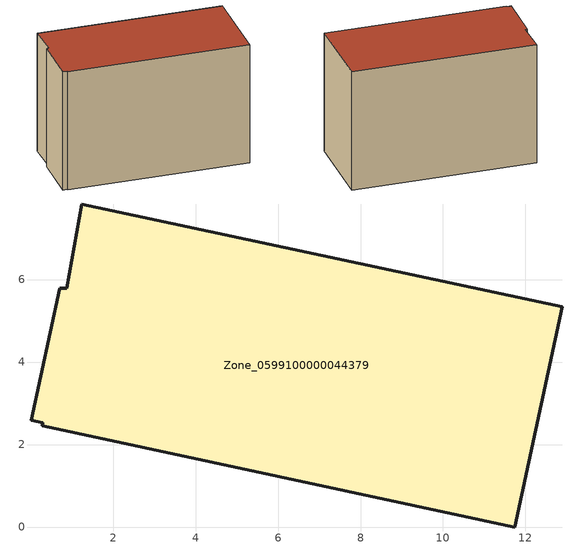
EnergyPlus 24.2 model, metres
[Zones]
Zone_0599100000044379
 floor ground (C_G): 0.87,5.79 1.24,7.83 12.89,5.34 11.74,0 0.28,2.45 0.3,2.53 0.01,2.58 0.7,5.79 z0
 wall outside (C_F): 11.74,0 12.89,5.34 1.24,7.83 0.87,5.79 0.7,5.79 0.01,2.58 0.3,2.53 0.28,2.45 11.74,0 z0:8.14
 roof outside (C_R): 1.24,7.83 0.87,5.79 0.7,5.79 0.01,2.58 0.3,2.53 0.28,2.45 11.74,0 12.89,5.34 z8.14
[BUILDING]
Pand.0599100000044379: North Axis=0; Terrain=City; Loads Convergence Tolerance Value=0.04; Temperature Convergence Tolerance Value=0.4; Solar Distribution=FullExterior; Maximum Number of Warmup Days=25; Minimum Number of Warmup Days=1
[Site:Location]
Rotterdam.The.Hague.AP_ZH_NLD Design_Conditions: Latitude=51.96; Longitude=4.45; Time Zone=1; Elevation=-4.5
[SITE:GROUNDTEMPERATURE:BUILDINGSURFACE]
18, 18, 18, 18, 18, 18, 18, 18, 18, 18, 18, 18
[MATERIAL] Thermal Absorptance=0.9; Solar Absorptance=0.7; Visible Absorptance=0.7
Name | Roughness | Thickness | Conductivity | Density | Specific Heat
G.TI.1975-1991 | MediumSmooth | 0.15 | 0.288461 | 540 | 1210
F.TI.1975-1991 | Rough | 0.3 | 0.230769 | 1920 | 840
R.TI.1975-1991 | MediumRough | 0.2 | 0.153846 | 1500 | 1000
[CONSTRUCTION]
C_G: G.TI.1975-1991
C_F: F.TI.1975-1991
C_R: R.TI.1975-1991
[ZONE]
Zone_0599100000044379: Type=1; Multiplier=1; Ceiling Height=Autocalculate; Volume=Autocalculate; Floor Area=autocalculate; Part of Total Floor Area=Yes
[ZONEINFILTRATION:DESIGNFLOWRATE]
Infil_Zone_0599100000044379: Zone or ZoneList or Space or SpaceList=Zone_0599100000044379; Schedule=AlwaysOn; Design Flow Rate Calculation Method=Flow/Area; Flow Rate per Floor Area=0.003; Constant Term Coefficient=1; Temperature Term Coefficient=0; Velocity Term Coefficient=0; Velocity Squared Term Coefficient=0
[HVACTEMPLATE:ZONE:IDEALLOADSAIRSYSTEM]
Zone_0599100000044379: Maximum Heating Supply Air Temperature=50; Minimum Cooling Supply Air Temperature=13; Maximum Heating Supply Air Humidity Ratio=0.0156; Minimum Cooling Supply Air Humidity Ratio=0.0077; Heating Limit=NoLimit; Cooling Limit=NoLimit; Dehumidification Control Type=ConstantSensibleHeatRatio; Cooling Sensible Heat Ratio=0.7; Dehumidification Setpoint=60; Humidification Control Type=None; Humidification Setpoint=30; Outdoor Air Method=None; Outdoor Air Flow Rate per Person=0.00944; Outdoor Air Flow Rate per Zone Floor Area=0; Outdoor Air Flow Rate per Zone=0; Demand Controlled Ventilation Type=None; Outdoor Air Economizer Type=NoEconomizer; Heat Recovery Type=None; Sensible Heat Recovery Effectiveness=0.7; Latent Heat Recovery Effectiveness=0.65
[ZONECONTROL:THERMOSTAT]
ThermostatControl_Zone_0599100000044379: Zone or ZoneList=Zone_0599100000044379; Control Type Schedule=DualSetpointControlType; Control 1=Thermostat_Zone_0599100000044379; Temperature Difference Between Cutout And Setpoint=0
[THERMOSTATSETPOINT:DUALSETPOINT]
Thermostat_Zone_0599100000044379: Heating Setpoint Temperature Schedule=HeatingSetpoint_Zone_0599100000044379; Cooling Setpoint Temperature Schedule=CoolingSetpoint_Zone_0599100000044379
[SCHEDULE:COMPACT]
HeatingSetpoint_Zone_0599100000044379: Through: 12/31, For: AllDays, Until: 24:00, 21
CoolingSetpoint_Zone_0599100000044379: Through: 12/31, For: AllDays, Until: 24:00, 24
DualSetpointControlType: Through: 12/31, For: AllDays, Until: 24:00, 4
AlwaysOn: Through: 12/31, For: AllDays, Until: 24:00, 1
